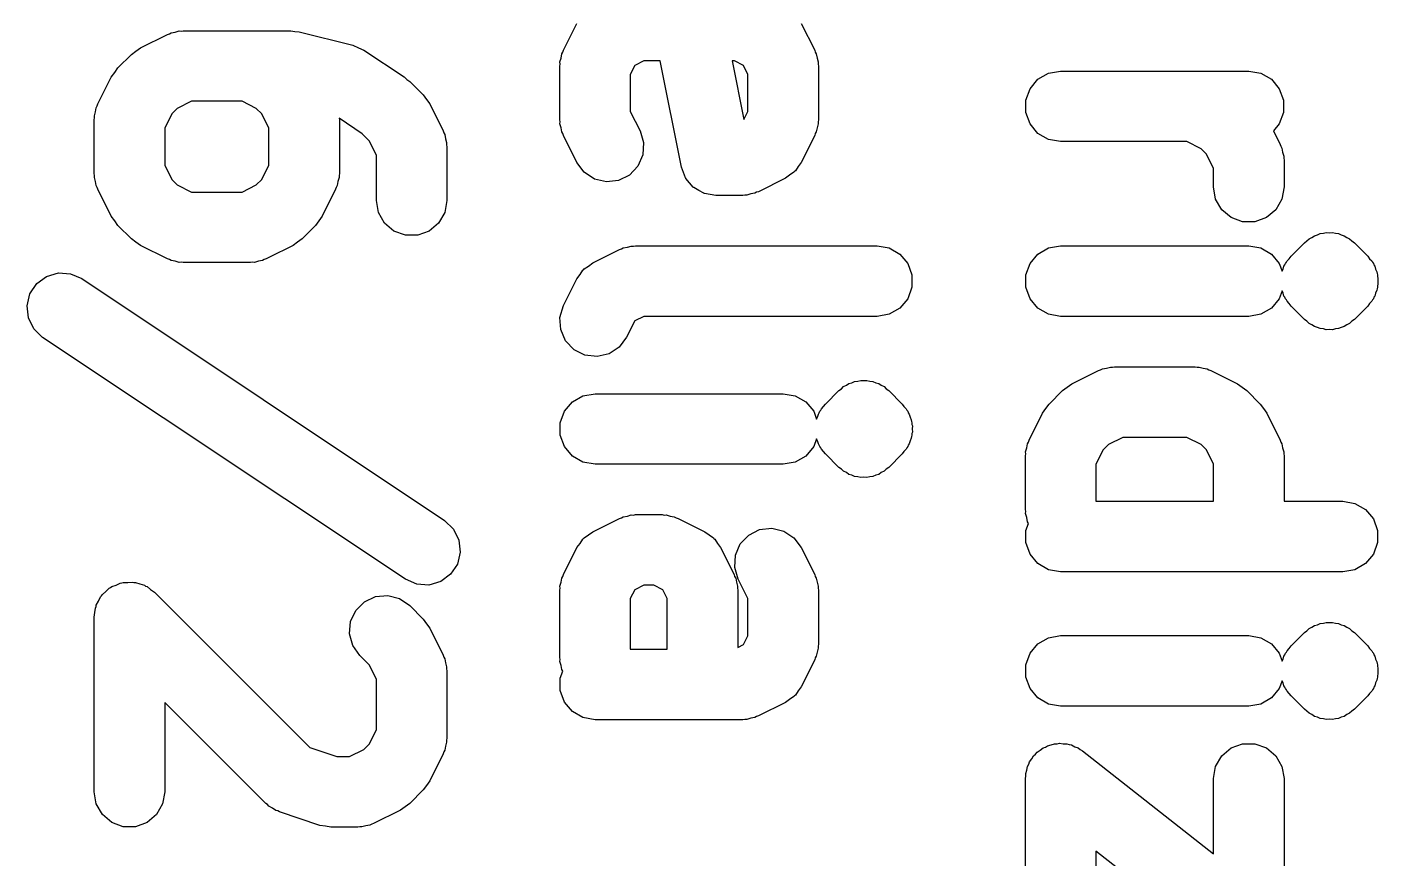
# Model space of a CAD drawing. Extents: x 51 to 137, y -158 to -25.
# Drawn here: x 56.373 to 61.236, y -50.888 to -47.894 of the extents above; entities that cross this region are included whole.
import ezdxf

# ---------------------------------------------------------------- set-up
doc = ezdxf.new("R2010")
doc.units = 0
doc.header["$MEASUREMENT"] = 0
doc.layers.add('BLACK', color=7, linetype='CONTINUOUS')

msp = doc.modelspace()

# ---------------------------------------------------------------- linework, layer by layer
at = {"layer": 'Black'}
for p, q in [((56.9059, -47.9124), (56.9202, -47.9081)), ((56.9202, -47.9081), (56.9275, -47.9086)), ((56.9275, -47.9086), (56.9347, -47.9073)), ((56.9347, -47.9073), (57.3218, -47.9073)), ((57.3218, -47.9073), (57.3371, -47.91)), ((57.3371, -47.91), (57.3526, -47.9111)), ((58.304, -47.9775), (58.3524, -47.8807)), ((59.1601, -47.8807), (59.2085, -47.9775)), ((56.7811, -47.9691), (56.8779, -47.9207)), ((56.8779, -47.9207), (56.8849, -47.9186)), ((56.8849, -47.9186), (56.8913, -47.915)), ((56.8913, -47.915), (56.9059, -47.9124)), ((57.3526, -47.9111), (57.5461, -47.9595)), ((56.6998, -48.0413), (56.7481, -47.9929)), ((56.7481, -47.9929), (56.7648, -47.9812)), ((56.7648, -47.9812), (56.7811, -47.9691)), ((57.5461, -47.9595), (57.5659, -47.9683)), ((57.5659, -47.9683), (57.5857, -47.977)), ((57.5857, -47.977), (57.7309, -48.0738)), ((58.2914, -48.0198), (58.2957, -48.0055)), ((58.2957, -48.0055), (58.2982, -47.9909)), ((58.2982, -47.9909), (58.3019, -47.9845)), ((58.3019, -47.9845), (58.304, -47.9775)), ((59.2085, -47.9775), (59.2106, -47.9845)), ((59.2106, -47.9845), (59.2143, -47.9909)), ((59.2143, -47.9909), (59.2168, -48.0055)), ((59.2168, -48.0055), (59.2211, -48.0198)), ((56.6881, -48.0579), (56.6998, -48.0413)), ((58.2906, -48.0343), (58.2919, -48.0271)), ((58.2906, -48.2278), (58.2906, -48.0343)), ((58.2919, -48.0271), (58.2914, -48.0198)), ((58.5606, -48.0322), (58.5446, -48.0643)), ((58.5927, -48.0162), (58.5606, -48.0322)), ((58.6521, -48.0162), (58.5927, -48.0162)), ((58.7285, -48.3979), (58.6521, -48.0162)), ((58.9198, -48.0162), (58.9112, -48.0162)), ((58.9112, -48.0162), (58.9533, -48.227)), ((58.9519, -48.0322), (58.9198, -48.0162)), ((58.9679, -48.0643), (58.9519, -48.0322)), ((59.2211, -48.0198), (59.2206, -48.0271)), ((59.2206, -48.0271), (59.2219, -48.0343)), ((59.2219, -48.0343), (59.2219, -48.2278)), ((60.0505, -48.0601), (60.094, -48.0524)), ((60.094, -48.0524), (60.7713, -48.0524)), ((60.7713, -48.0524), (60.8148, -48.0601)), ((56.6276, -48.171), (56.676, -48.0743)), ((56.676, -48.0743), (56.6881, -48.0579)), ((57.7309, -48.0738), (57.7399, -48.0824)), ((57.7399, -48.0824), (57.7502, -48.0896)), ((57.7502, -48.0896), (57.7986, -48.138)), ((58.5446, -48.0643), (58.5446, -48.1978)), ((58.9679, -48.1978), (58.9679, -48.0643)), ((59.984, -48.1159), (60.0123, -48.0822)), ((60.0123, -48.0822), (60.0505, -48.0601)), ((60.8148, -48.0601), (60.8529, -48.0822)), ((60.8529, -48.0822), (60.8813, -48.1159)), ((57.7986, -48.138), (57.8103, -48.1547)), ((59.9689, -48.1574), (59.984, -48.1159)), ((60.8813, -48.1159), (60.8964, -48.1574)), ((56.615, -48.2133), (56.6193, -48.199)), ((56.6193, -48.199), (56.6218, -48.1844)), ((56.6218, -48.1844), (56.6255, -48.178)), ((56.6255, -48.178), (56.6276, -48.171)), ((56.9132, -48.1871), (56.8939, -48.2063)), ((56.9647, -48.1613), (56.9132, -48.1871)), ((57.1466, -48.1613), (56.9647, -48.1613)), ((57.1981, -48.1871), (57.1466, -48.1613)), ((57.2174, -48.2063), (57.1981, -48.1871)), ((57.8103, -48.1547), (57.8224, -48.171)), ((57.8224, -48.171), (57.8708, -48.2678)), ((58.5446, -48.1978), (58.5796, -48.2678)), ((58.9533, -48.227), (58.9679, -48.1978)), ((59.9689, -48.2015), (59.9689, -48.1574)), ((59.984, -48.2429), (59.9689, -48.2015)), ((60.8964, -48.2015), (60.8813, -48.2429)), ((60.8964, -48.1574), (60.8964, -48.2015)), ((56.6142, -48.2278), (56.6155, -48.2206)), ((56.6142, -48.4214), (56.6142, -48.2278)), ((56.6155, -48.2206), (56.615, -48.2133)), ((56.8939, -48.2063), (56.8682, -48.2578)), ((57.2431, -48.2578), (57.2174, -48.2063)), ((57.5795, -48.2781), (57.4962, -48.2226)), ((57.4962, -48.2226), (57.4971, -48.2278)), ((57.4971, -48.2278), (57.4971, -48.4214)), ((58.2919, -48.235), (58.2906, -48.2278)), ((58.2914, -48.2423), (58.2919, -48.235)), ((58.2957, -48.2566), (58.2914, -48.2423)), ((59.2211, -48.2423), (59.2168, -48.2566)), ((59.2219, -48.2278), (59.2206, -48.235)), ((59.2206, -48.235), (59.2211, -48.2423)), ((60.0123, -48.2767), (59.984, -48.2429)), ((60.8813, -48.2429), (60.8606, -48.2676)), ((56.8682, -48.2578), (56.8682, -48.3914)), ((57.2431, -48.3914), (57.2431, -48.2578)), ((57.6044, -48.3031), (57.5795, -48.2781)), ((57.8708, -48.2678), (57.8729, -48.2748)), ((57.8729, -48.2748), (57.8765, -48.2812)), ((57.8765, -48.2812), (57.8791, -48.2958)), ((57.8791, -48.2958), (57.8833, -48.3101)), ((58.2982, -48.2713), (58.2957, -48.2566)), ((58.3019, -48.2776), (58.2982, -48.2713)), ((58.304, -48.2846), (58.3019, -48.2776)), ((58.3524, -48.3814), (58.304, -48.2846)), ((58.5796, -48.2678), (58.5921, -48.3101)), ((59.2085, -48.2846), (59.1601, -48.3814)), ((59.2106, -48.2776), (59.2085, -48.2846)), ((59.2143, -48.2713), (59.2106, -48.2776)), ((59.2168, -48.2566), (59.2143, -48.2713)), ((60.0505, -48.2988), (60.0123, -48.2767)), ((60.094, -48.3064), (60.0505, -48.2988)), ((60.8606, -48.2676), (60.8849, -48.3162)), ((57.6302, -48.3546), (57.6044, -48.3031)), ((57.8833, -48.3101), (57.8829, -48.3174)), ((57.8829, -48.3174), (57.8842, -48.3246)), ((57.8842, -48.3246), (57.8842, -48.5181)), ((58.5921, -48.3101), (58.5895, -48.3541)), ((60.5478, -48.3064), (60.094, -48.3064)), ((60.5993, -48.3322), (60.5478, -48.3064)), ((60.6186, -48.3514), (60.5993, -48.3322)), ((60.8849, -48.3162), (60.887, -48.3232)), ((60.887, -48.3232), (60.8907, -48.3295)), ((60.8907, -48.3295), (60.8932, -48.3442)), ((60.8932, -48.3442), (60.8975, -48.3585)), ((56.8682, -48.3914), (56.8939, -48.4429)), ((57.2174, -48.4429), (57.2431, -48.3914)), ((57.6302, -48.5181), (57.6302, -48.3546)), ((58.3786, -48.4168), (58.3524, -48.3814)), ((58.5719, -48.3946), (58.5416, -48.4266)), ((58.5895, -48.3541), (58.5719, -48.3946)), ((59.149, -48.3963), (59.1388, -48.4119)), ((59.1601, -48.3814), (59.149, -48.3963)), ((60.6443, -48.403), (60.6186, -48.3514)), ((60.8975, -48.3585), (60.897, -48.3658)), ((60.897, -48.3658), (60.8983, -48.373)), ((60.8983, -48.373), (60.8983, -48.4697)), ((56.6155, -48.4286), (56.6142, -48.4214)), ((56.615, -48.4359), (56.6155, -48.4286)), ((56.6193, -48.4501), (56.615, -48.4359)), ((56.8939, -48.4429), (56.9132, -48.4621)), ((57.1981, -48.4621), (57.2174, -48.4429)), ((57.4963, -48.4359), (57.4921, -48.4501)), ((57.4971, -48.4214), (57.4959, -48.4286)), ((57.4959, -48.4286), (57.4963, -48.4359)), ((58.4155, -48.4411), (58.3786, -48.4168)), ((58.4584, -48.4514), (58.4155, -48.4411)), ((58.5416, -48.4266), (58.5022, -48.4463)), ((58.736, -48.4171), (58.7285, -48.3979)), ((58.743, -48.4365), (58.736, -48.4171)), ((58.744, -48.4376), (58.743, -48.4365)), ((58.7445, -48.439), (58.744, -48.4376)), ((58.7581, -48.4545), (58.7445, -48.439)), ((59.1033, -48.4382), (59.0066, -48.4866)), ((59.1183, -48.4271), (59.1033, -48.4382)), ((59.1338, -48.4168), (59.1183, -48.4271)), ((59.1359, -48.414), (59.1338, -48.4168)), ((59.1388, -48.4119), (59.1359, -48.414)), ((60.6443, -48.4697), (60.6443, -48.403)), ((56.6218, -48.4648), (56.6193, -48.4501)), ((56.6255, -48.4711), (56.6218, -48.4648)), ((56.6276, -48.4781), (56.6255, -48.4711)), ((56.676, -48.5749), (56.6276, -48.4781)), ((56.9132, -48.4621), (56.9647, -48.4879)), ((56.9647, -48.4879), (57.1466, -48.4879)), ((57.1466, -48.4879), (57.1981, -48.4621)), ((57.4837, -48.4781), (57.4353, -48.5749)), ((57.4858, -48.4711), (57.4837, -48.4781)), ((57.4895, -48.4648), (57.4858, -48.4711)), ((57.4921, -48.4501), (57.4895, -48.4648)), ((58.5022, -48.4463), (58.4584, -48.4514)), ((58.7714, -48.4703), (58.7581, -48.4545)), ((58.7726, -48.471), (58.7714, -48.4703)), ((58.7736, -48.4721), (58.7726, -48.471)), ((58.7917, -48.482), (58.7736, -48.4721)), ((58.8096, -48.4923), (58.7917, -48.482)), ((58.811, -48.4926), (58.8096, -48.4923)), ((58.8123, -48.4933), (58.811, -48.4926)), ((58.8327, -48.4964), (58.8123, -48.4933)), ((58.9932, -48.4923), (58.9785, -48.4949)), ((58.9995, -48.4886), (58.9932, -48.4923)), ((59.0066, -48.4866), (58.9995, -48.4886)), ((60.652, -48.5132), (60.6443, -48.4697)), ((60.8983, -48.4697), (60.8907, -48.5132)), ((57.6378, -48.5615), (57.6302, -48.5181)), ((57.8842, -48.5181), (57.8765, -48.5615)), ((58.853, -48.5), (58.8327, -48.4964)), ((58.9498, -48.5), (58.853, -48.5)), ((58.957, -48.4987), (58.9498, -48.5)), ((58.9643, -48.4991), (58.957, -48.4987)), ((58.9679, -48.4981), (58.9643, -48.4991)), ((58.9785, -48.4949), (58.9679, -48.4981)), ((60.674, -48.5514), (60.652, -48.5132)), ((60.8907, -48.5132), (60.8686, -48.5514)), ((56.6881, -48.5912), (56.676, -48.5749)), ((56.6998, -48.6079), (56.6881, -48.5912)), ((57.4232, -48.5912), (57.4116, -48.6079)), ((57.4353, -48.5749), (57.4232, -48.5912)), ((57.6599, -48.5997), (57.6378, -48.5615)), ((57.8765, -48.5615), (57.8545, -48.5997)), ((60.7078, -48.5797), (60.674, -48.5514)), ((60.7493, -48.5948), (60.7078, -48.5797)), ((60.8348, -48.5797), (60.7934, -48.5948)), ((60.8686, -48.5514), (60.8348, -48.5797)), ((56.7481, -48.6563), (56.6998, -48.6079)), ((57.4116, -48.6079), (57.3632, -48.6563)), ((57.6937, -48.6281), (57.6599, -48.5997)), ((57.7351, -48.6432), (57.6937, -48.6281)), ((57.8207, -48.6281), (57.7792, -48.6432)), ((57.8545, -48.5997), (57.8207, -48.6281)), ((60.7934, -48.5948), (60.7493, -48.5948)), ((61.0187, -48.642), (61.0287, -48.6373)), ((61.0287, -48.6373), (61.0398, -48.6364)), ((61.0398, -48.6364), (61.0505, -48.6335)), ((61.0505, -48.6335), (61.0616, -48.6345)), ((61.0616, -48.6345), (61.0727, -48.6335)), ((61.0727, -48.6335), (61.0834, -48.6364)), ((61.0834, -48.6364), (61.0945, -48.6373)), ((61.0945, -48.6373), (61.1045, -48.642)), ((56.7648, -48.668), (56.7481, -48.6563)), ((56.7811, -48.6801), (56.7648, -48.668)), ((56.8779, -48.7285), (56.7811, -48.6801)), ((57.3302, -48.6801), (57.2431, -48.7236)), ((57.3465, -48.668), (57.3302, -48.6801)), ((57.3632, -48.6563), (57.3465, -48.668)), ((57.7792, -48.6432), (57.7351, -48.6432)), ((58.5193, -48.6891), (58.5339, -48.6865)), ((58.5339, -48.6865), (58.5482, -48.6822)), ((58.5482, -48.6822), (58.5555, -48.6827)), ((58.5555, -48.6827), (58.5627, -48.6814)), ((58.5627, -48.6814), (59.4336, -48.6814)), ((59.4336, -48.6814), (59.477, -48.6891)), ((60.0505, -48.6891), (60.094, -48.6814)), ((60.094, -48.6814), (60.7713, -48.6814)), ((60.7713, -48.6814), (60.8148, -48.6891)), ((60.9234, -48.7186), (60.9718, -48.6702)), ((60.9718, -48.6702), (60.9809, -48.6638)), ((60.9809, -48.6638), (60.9888, -48.656)), ((60.9888, -48.656), (60.9988, -48.6513)), ((60.9988, -48.6513), (61.0079, -48.6449)), ((61.0079, -48.6449), (61.0187, -48.642)), ((61.1045, -48.642), (61.1153, -48.6449)), ((61.1153, -48.6449), (61.1244, -48.6513)), ((61.1244, -48.6513), (61.1344, -48.656)), ((61.1344, -48.656), (61.1423, -48.6638)), ((61.1423, -48.6638), (61.1514, -48.6702)), ((61.1514, -48.6702), (61.1998, -48.7186)), ((56.8849, -48.7306), (56.8779, -48.7285)), ((56.8913, -48.7342), (56.8849, -48.7306)), ((56.9059, -48.7368), (56.8913, -48.7342)), ((56.9202, -48.741), (56.9059, -48.7368)), ((57.2054, -48.7368), (57.1911, -48.741)), ((57.22, -48.7342), (57.2054, -48.7368)), ((57.2264, -48.7306), (57.22, -48.7342)), ((57.2334, -48.7285), (57.2264, -48.7306)), ((57.2431, -48.7236), (57.2334, -48.7285)), ((58.4092, -48.7432), (58.5059, -48.6948)), ((58.5059, -48.6948), (58.5129, -48.6927)), ((58.5129, -48.6927), (58.5193, -48.6891)), ((59.477, -48.6891), (59.5152, -48.7111)), ((59.5152, -48.7111), (59.5436, -48.7449)), ((59.984, -48.7449), (60.0123, -48.7111)), ((60.0123, -48.7111), (60.0505, -48.6891)), ((60.8148, -48.6891), (60.8529, -48.7111)), ((60.8529, -48.7111), (60.8813, -48.7449)), ((60.9068, -48.7406), (60.9092, -48.7356)), ((60.9092, -48.7356), (60.917, -48.7277)), ((60.917, -48.7277), (60.9234, -48.7186)), ((61.1998, -48.7186), (61.2062, -48.7277)), ((61.2062, -48.7277), (61.214, -48.7356)), ((61.214, -48.7356), (61.2164, -48.7406)), ((56.443, -48.7913), (56.4853, -48.7789)), ((56.4853, -48.7789), (56.5293, -48.7818)), ((56.5293, -48.7818), (56.5697, -48.7995)), ((56.9275, -48.7406), (56.9202, -48.741)), ((56.9347, -48.7419), (56.9275, -48.7406)), ((57.1766, -48.7419), (56.9347, -48.7419)), ((57.1838, -48.7406), (57.1766, -48.7419)), ((57.1911, -48.741), (57.1838, -48.7406)), ((58.3524, -48.8), (58.3635, -48.785)), ((58.3635, -48.785), (58.3737, -48.7695)), ((58.3737, -48.7695), (58.3766, -48.7674)), ((58.3766, -48.7674), (58.3786, -48.7646)), ((58.3786, -48.7646), (58.3942, -48.7543)), ((58.3942, -48.7543), (58.4092, -48.7432)), ((59.5436, -48.7449), (59.5587, -48.7863)), ((59.9689, -48.7863), (59.984, -48.7449)), ((60.8813, -48.7449), (60.8916, -48.7732)), ((60.8916, -48.7732), (60.8952, -48.7655)), ((60.8952, -48.7655), (60.8981, -48.7547)), ((60.8981, -48.7547), (60.9013, -48.7501)), ((60.9013, -48.7501), (60.9032, -48.7449)), ((60.9032, -48.7449), (60.9068, -48.7406)), ((61.2164, -48.7406), (61.22, -48.7449)), ((61.22, -48.7449), (61.2219, -48.7501)), ((61.2219, -48.7501), (61.2251, -48.7547)), ((61.2251, -48.7547), (61.228, -48.7655)), ((61.228, -48.7655), (61.2327, -48.7755)), ((61.2327, -48.7755), (61.2331, -48.7811)), ((61.2331, -48.7811), (61.2351, -48.7863)), ((56.383, -48.8541), (56.4074, -48.8174)), ((56.4074, -48.8174), (56.443, -48.7913)), ((56.5697, -48.7995), (57.876, -49.6703)), ((58.304, -48.8967), (58.3524, -48.8)), ((59.5587, -48.8305), (59.5436, -48.8719)), ((59.5587, -48.7863), (59.5587, -48.8305)), ((59.9689, -48.8305), (59.9689, -48.7863)), ((59.984, -48.8719), (59.9689, -48.8305)), ((61.2351, -48.8305), (61.2331, -48.8357)), ((61.2351, -48.7863), (61.2351, -48.7919)), ((61.2351, -48.7919), (61.2365, -48.7973)), ((61.2365, -48.8195), (61.2351, -48.8249)), ((61.2351, -48.8249), (61.2351, -48.8305)), ((61.2365, -48.7973), (61.2355, -48.8084)), ((61.2355, -48.8084), (61.2365, -48.8195)), ((56.3725, -48.897), (56.383, -48.8541)), ((59.5436, -48.8719), (59.5152, -48.9057)), ((60.0123, -48.9057), (59.984, -48.8719)), ((60.8813, -48.8719), (60.8529, -48.9057)), ((60.8916, -48.8436), (60.8813, -48.8719)), ((60.8952, -48.8513), (60.8916, -48.8436)), ((60.8981, -48.8621), (60.8952, -48.8513)), ((60.9013, -48.8666), (60.8981, -48.8621)), ((60.9032, -48.8719), (60.9013, -48.8666)), ((60.9068, -48.8762), (60.9032, -48.8719)), ((60.9092, -48.8812), (60.9068, -48.8762)), ((60.917, -48.8891), (60.9092, -48.8812)), ((61.214, -48.8812), (61.2062, -48.8891)), ((61.2164, -48.8762), (61.214, -48.8812)), ((61.22, -48.8719), (61.2164, -48.8762)), ((61.2219, -48.8666), (61.22, -48.8719)), ((61.2251, -48.8621), (61.2219, -48.8666)), ((61.228, -48.8513), (61.2251, -48.8621)), ((61.2327, -48.8413), (61.228, -48.8513)), ((61.2331, -48.8357), (61.2327, -48.8413)), ((56.3774, -48.9408), (56.3725, -48.897)), ((58.2914, -48.939), (58.304, -48.8967)), ((59.477, -48.9277), (59.4336, -48.9354)), ((59.5152, -48.9057), (59.477, -48.9277)), ((60.0505, -48.9277), (60.0123, -48.9057)), ((60.094, -48.9354), (60.0505, -48.9277)), ((60.8148, -48.9277), (60.7713, -48.9354)), ((60.8529, -48.9057), (60.8148, -48.9277)), ((60.9234, -48.8982), (60.917, -48.8891)), ((60.9718, -48.9466), (60.9234, -48.8982)), ((61.1998, -48.8982), (61.1514, -48.9466)), ((61.2062, -48.8891), (61.1998, -48.8982)), ((56.3969, -48.9804), (56.3774, -48.9408)), ((56.4288, -49.0108), (56.3969, -48.9804)), ((58.2941, -48.983), (58.2914, -48.939)), ((58.5606, -48.9514), (58.5312, -49.0103)), ((58.5927, -48.9354), (58.5606, -48.9514)), ((59.4336, -48.9354), (58.5927, -48.9354)), ((60.7713, -48.9354), (60.094, -48.9354)), ((60.9809, -48.953), (60.9718, -48.9466)), ((60.9888, -48.9608), (60.9809, -48.953)), ((60.9988, -48.9655), (60.9888, -48.9608)), ((61.0079, -48.9719), (60.9988, -48.9655)), ((61.0187, -48.9748), (61.0079, -48.9719)), ((61.0287, -48.9795), (61.0187, -48.9748)), ((61.0398, -48.9804), (61.0287, -48.9795)), ((61.0505, -48.9833), (61.0398, -48.9804)), ((61.0834, -48.9804), (61.0727, -48.9833)), ((61.0945, -48.9795), (61.0834, -48.9804)), ((61.1045, -48.9748), (61.0945, -48.9795)), ((61.1153, -48.9719), (61.1045, -48.9748)), ((61.1244, -48.9655), (61.1153, -48.9719)), ((61.1344, -48.9608), (61.1244, -48.9655)), ((61.1423, -48.953), (61.1344, -48.9608)), ((61.1514, -48.9466), (61.1423, -48.953)), ((57.7351, -49.8817), (56.4288, -49.0108)), ((58.3116, -49.0235), (58.2941, -48.983)), ((58.3419, -49.0555), (58.3116, -49.0235)), ((58.5312, -49.0103), (58.5049, -49.0458)), ((61.0616, -48.9823), (61.0505, -48.9833)), ((61.0727, -48.9833), (61.0616, -48.9823)), ((58.3814, -49.0753), (58.3419, -49.0555)), ((58.4252, -49.0803), (58.3814, -49.0753)), ((58.4681, -49.0701), (58.4252, -49.0803)), ((58.5049, -49.0458), (58.4681, -49.0701)), ((60.2377, -49.1281), (60.2441, -49.1245)), ((60.2441, -49.1245), (60.2587, -49.1219)), ((60.2587, -49.1219), (60.273, -49.1177)), ((60.273, -49.1177), (60.2803, -49.1181)), ((60.2803, -49.1181), (60.2875, -49.1168)), ((60.2875, -49.1168), (60.5778, -49.1168)), ((60.5778, -49.1168), (60.585, -49.1181)), ((60.585, -49.1181), (60.5923, -49.1177)), ((60.5923, -49.1177), (60.6066, -49.1219)), ((60.6066, -49.1219), (60.6212, -49.1245)), ((60.6212, -49.1245), (60.6276, -49.1281)), ((59.3315, -49.1771), (59.3423, -49.1742)), ((59.3423, -49.1742), (59.3523, -49.1695)), ((59.3523, -49.1695), (59.3634, -49.1686)), ((59.3634, -49.1686), (59.3741, -49.1657)), ((59.3741, -49.1657), (59.3852, -49.1667)), ((59.3852, -49.1667), (59.3963, -49.1657)), ((59.3963, -49.1657), (59.407, -49.1686)), ((59.407, -49.1686), (59.4181, -49.1695)), ((59.4181, -49.1695), (59.4281, -49.1742)), ((59.4281, -49.1742), (59.4389, -49.1771)), ((60.1339, -49.1786), (60.2307, -49.1302)), ((60.2307, -49.1302), (60.2377, -49.1281)), ((60.6276, -49.1281), (60.6346, -49.1302)), ((60.6346, -49.1302), (60.7313, -49.1786)), ((58.3359, -49.2433), (58.3741, -49.2212)), ((58.3741, -49.2212), (58.4176, -49.2136)), ((58.4176, -49.2136), (59.0949, -49.2136)), ((59.0949, -49.2136), (59.1384, -49.2212)), ((59.1384, -49.2212), (59.1765, -49.2433)), ((59.247, -49.2508), (59.2954, -49.2024)), ((59.2954, -49.2024), (59.3045, -49.196)), ((59.3045, -49.196), (59.3124, -49.1882)), ((59.3124, -49.1882), (59.3224, -49.1835)), ((59.3224, -49.1835), (59.3315, -49.1771)), ((59.4389, -49.1771), (59.448, -49.1835)), ((59.448, -49.1835), (59.458, -49.1882)), ((59.458, -49.1882), (59.4659, -49.196)), ((59.4659, -49.196), (59.475, -49.2024)), ((59.475, -49.2024), (59.5234, -49.2508)), ((60.0526, -49.2508), (60.1009, -49.2024)), ((60.1009, -49.2024), (60.1176, -49.1907)), ((60.1176, -49.1907), (60.1339, -49.1786)), ((60.7313, -49.1786), (60.7477, -49.1907)), ((60.7477, -49.1907), (60.7644, -49.2024)), ((60.7644, -49.2024), (60.8127, -49.2508)), ((58.3076, -49.2771), (58.3359, -49.2433)), ((59.1765, -49.2433), (59.2049, -49.2771)), ((59.2304, -49.2728), (59.2328, -49.2677)), ((59.2328, -49.2677), (59.2406, -49.2599)), ((59.2406, -49.2599), (59.247, -49.2508)), ((59.5234, -49.2508), (59.5298, -49.2599)), ((59.5298, -49.2599), (59.5376, -49.2677)), ((59.5376, -49.2677), (59.54, -49.2728)), ((60.0288, -49.2838), (60.0409, -49.2675)), ((60.0409, -49.2675), (60.0526, -49.2508)), ((60.8127, -49.2508), (60.8244, -49.2675)), ((60.8244, -49.2675), (60.8365, -49.2838)), ((58.2925, -49.3185), (58.3076, -49.2771)), ((58.2925, -49.3626), (58.2925, -49.3185)), ((59.2049, -49.2771), (59.2152, -49.3054)), ((59.2152, -49.3054), (59.2188, -49.2976)), ((59.2188, -49.2976), (59.2217, -49.2869)), ((59.2217, -49.2869), (59.2249, -49.2823)), ((59.2249, -49.2823), (59.2268, -49.2771)), ((59.2268, -49.2771), (59.2304, -49.2728)), ((59.54, -49.2728), (59.5436, -49.2771)), ((59.5436, -49.2771), (59.5455, -49.2823)), ((59.5455, -49.2823), (59.5487, -49.2869)), ((59.5487, -49.2869), (59.5516, -49.2976)), ((59.5516, -49.2976), (59.5563, -49.3077)), ((59.5563, -49.3077), (59.5567, -49.3133)), ((59.5567, -49.3133), (59.5587, -49.3185)), ((59.5587, -49.3185), (59.5587, -49.3241)), ((59.9804, -49.3806), (60.0288, -49.2838)), ((60.8365, -49.2838), (60.8849, -49.3806)), ((58.3076, -49.4041), (58.2925, -49.3626)), ((59.5567, -49.3679), (59.5563, -49.3735)), ((59.5587, -49.3626), (59.5567, -49.3679)), ((59.5587, -49.3241), (59.5601, -49.3295)), ((59.5601, -49.3517), (59.5587, -49.3571)), ((59.5587, -49.3571), (59.5587, -49.3626)), ((59.5601, -49.3295), (59.5591, -49.3406)), ((59.5591, -49.3406), (59.5601, -49.3517)), ((58.3359, -49.4379), (58.3076, -49.4041)), ((59.2049, -49.4041), (59.1765, -49.4379)), ((59.2152, -49.3757), (59.2049, -49.4041)), ((59.2188, -49.3835), (59.2152, -49.3757)), ((59.2217, -49.3943), (59.2188, -49.3835)), ((59.2249, -49.3988), (59.2217, -49.3943)), ((59.2268, -49.4041), (59.2249, -49.3988)), ((59.2304, -49.4084), (59.2268, -49.4041)), ((59.2328, -49.4134), (59.2304, -49.4084)), ((59.2406, -49.4213), (59.2328, -49.4134)), ((59.5376, -49.4134), (59.5298, -49.4213)), ((59.54, -49.4084), (59.5376, -49.4134)), ((59.5436, -49.4041), (59.54, -49.4084)), ((59.5455, -49.3988), (59.5436, -49.4041)), ((59.5487, -49.3943), (59.5455, -49.3988)), ((59.5516, -49.3835), (59.5487, -49.3943)), ((59.5563, -49.3735), (59.5516, -49.3835)), ((59.9678, -49.4228), (59.9721, -49.4086)), ((59.9721, -49.4086), (59.9746, -49.3939)), ((59.9746, -49.3939), (59.9783, -49.3876)), ((59.9783, -49.3876), (59.9804, -49.3806)), ((60.2467, -49.4158), (60.221, -49.4673)), ((60.266, -49.3966), (60.2467, -49.4158)), ((60.3175, -49.3708), (60.266, -49.3966)), ((60.5478, -49.3708), (60.3175, -49.3708)), ((60.5993, -49.3966), (60.5478, -49.3708)), ((60.6186, -49.4158), (60.5993, -49.3966)), ((60.6443, -49.4673), (60.6186, -49.4158)), ((60.8849, -49.3806), (60.887, -49.3876)), ((60.887, -49.3876), (60.8907, -49.3939)), ((60.8907, -49.3939), (60.8932, -49.4086)), ((60.8932, -49.4086), (60.8975, -49.4228)), ((58.3741, -49.4599), (58.3359, -49.4379)), ((58.4176, -49.4676), (58.3741, -49.4599)), ((59.1384, -49.4599), (59.0949, -49.4676)), ((59.1765, -49.4379), (59.1384, -49.4599)), ((59.247, -49.4304), (59.2406, -49.4213)), ((59.2954, -49.4788), (59.247, -49.4304)), ((59.5234, -49.4304), (59.475, -49.4788)), ((59.5298, -49.4213), (59.5234, -49.4304)), ((59.967, -49.4374), (59.9683, -49.4301)), ((59.967, -49.6309), (59.967, -49.4374)), ((59.9683, -49.4301), (59.9678, -49.4228)), ((60.8975, -49.4228), (60.897, -49.4301)), ((60.897, -49.4301), (60.8983, -49.4374)), ((60.8983, -49.4374), (60.8983, -49.6006)), ((59.0949, -49.4676), (58.4176, -49.4676)), ((59.3045, -49.4851), (59.2954, -49.4788)), ((59.3124, -49.493), (59.3045, -49.4851)), ((59.3224, -49.4977), (59.3124, -49.493)), ((59.3315, -49.5041), (59.3224, -49.4977)), ((59.3423, -49.5069), (59.3315, -49.5041)), ((59.3523, -49.5116), (59.3423, -49.5069)), ((59.3634, -49.5126), (59.3523, -49.5116)), ((59.3741, -49.5155), (59.3634, -49.5126)), ((59.3852, -49.5145), (59.3741, -49.5155)), ((59.3963, -49.5155), (59.3852, -49.5145)), ((59.407, -49.5126), (59.3963, -49.5155)), ((59.4181, -49.5116), (59.407, -49.5126)), ((59.4281, -49.5069), (59.4181, -49.5116)), ((59.4389, -49.5041), (59.4281, -49.5069)), ((59.448, -49.4977), (59.4389, -49.5041)), ((59.458, -49.493), (59.448, -49.4977)), ((59.4659, -49.4851), (59.458, -49.493)), ((59.475, -49.4788), (59.4659, -49.4851)), ((60.221, -49.4673), (60.221, -49.6006)), ((60.6443, -49.6006), (60.6443, -49.4673)), ((60.221, -49.6006), (60.6443, -49.6006)), ((60.8983, -49.6006), (61.11, -49.6006)), ((61.11, -49.6006), (61.1534, -49.6083)), ((61.1534, -49.6083), (61.1916, -49.6303)), ((58.5059, -49.6624), (58.5129, -49.6603)), ((58.5129, -49.6603), (58.5193, -49.6567)), ((58.5193, -49.6567), (58.5339, -49.6541)), ((58.5339, -49.6541), (58.5482, -49.6499)), ((58.5482, -49.6499), (58.5555, -49.6503)), ((58.5555, -49.6503), (58.5627, -49.649)), ((58.5627, -49.649), (58.6595, -49.649)), ((58.6595, -49.649), (58.6667, -49.6503)), ((58.6667, -49.6503), (58.674, -49.6499)), ((58.674, -49.6499), (58.6883, -49.6541)), ((58.6883, -49.6541), (58.7029, -49.6567)), ((58.7029, -49.6567), (58.7093, -49.6603)), ((58.7093, -49.6603), (58.7163, -49.6624)), ((59.9683, -49.6381), (59.967, -49.6309)), ((59.9678, -49.6454), (59.9683, -49.6381)), ((59.9721, -49.6597), (59.9678, -49.6454)), ((59.9746, -49.6743), (59.9721, -49.6597)), ((61.1916, -49.6303), (61.22, -49.6641)), ((57.876, -49.6703), (57.9079, -49.7008)), ((57.9079, -49.7008), (57.9275, -49.7404)), ((58.4092, -49.7108), (58.5059, -49.6624)), ((58.7163, -49.6624), (58.813, -49.7108)), ((58.9709, -49.7224), (59.0103, -49.7027)), ((59.0103, -49.7027), (59.0541, -49.6976)), ((59.0541, -49.6976), (59.097, -49.7079)), ((59.097, -49.7079), (59.1338, -49.7322)), ((59.9689, -49.7056), (59.9781, -49.6803)), ((59.9689, -49.7497), (59.9689, -49.7056)), ((59.9781, -49.6803), (59.9746, -49.6743)), ((61.22, -49.6641), (61.2351, -49.7056)), ((61.2351, -49.7056), (61.2351, -49.7497)), ((57.9275, -49.7404), (57.9323, -49.7842)), ((58.3524, -49.7676), (58.3635, -49.7526)), ((58.3635, -49.7526), (58.3737, -49.7371)), ((58.3737, -49.7371), (58.3766, -49.735)), ((58.3766, -49.735), (58.3786, -49.7322)), ((58.3786, -49.7322), (58.3942, -49.7219)), ((58.3942, -49.7219), (58.4092, -49.7108)), ((58.813, -49.7108), (58.828, -49.7219)), ((58.828, -49.7219), (58.8436, -49.7322)), ((58.8436, -49.7322), (58.8457, -49.735)), ((58.8457, -49.735), (58.8485, -49.7371)), ((58.8485, -49.7371), (58.8587, -49.7526)), ((58.8587, -49.7526), (58.8698, -49.7676)), ((58.923, -49.7949), (58.9405, -49.7544)), ((58.9405, -49.7544), (58.9709, -49.7224)), ((59.1338, -49.7322), (59.1601, -49.7676)), ((59.984, -49.7911), (59.9689, -49.7497)), ((61.2351, -49.7497), (61.22, -49.7911)), ((57.9323, -49.7842), (57.9219, -49.827)), ((58.304, -49.8644), (58.3524, -49.7676)), ((58.8698, -49.7676), (58.9182, -49.8644)), ((58.9204, -49.8389), (58.923, -49.7949)), ((59.1601, -49.7676), (59.2085, -49.8644)), ((60.0123, -49.8249), (59.984, -49.7911)), ((61.22, -49.7911), (61.1916, -49.8249)), ((57.9219, -49.827), (57.8974, -49.8637)), ((58.9329, -49.8812), (58.9204, -49.8389)), ((60.0505, -49.847), (60.0123, -49.8249)), ((60.094, -49.8546), (60.0505, -49.847)), ((61.11, -49.8546), (60.094, -49.8546)), ((61.1534, -49.847), (61.11, -49.8546)), ((61.1916, -49.8249), (61.1534, -49.847)), ((56.6777, -49.9079), (56.6933, -49.9023)), ((56.6933, -49.9023), (56.7083, -49.8953)), ((56.7083, -49.8953), (56.7139, -49.8948)), ((56.7139, -49.8948), (56.7191, -49.8929)), ((56.7191, -49.8929), (56.7357, -49.8929)), ((56.7357, -49.8929), (56.7522, -49.8914)), ((56.7522, -49.8914), (56.7576, -49.8929)), ((56.7576, -49.8929), (56.7632, -49.8929)), ((56.7632, -49.8929), (56.7788, -49.8985)), ((56.7788, -49.8985), (56.7949, -49.9028)), ((56.7949, -49.9028), (56.7994, -49.906)), ((57.7755, -49.8994), (57.7351, -49.8817)), ((57.8195, -49.9022), (57.7755, -49.8994)), ((57.8619, -49.8899), (57.8195, -49.9022)), ((57.8974, -49.8637), (57.8619, -49.8899)), ((58.2914, -49.9066), (58.2957, -49.8924)), ((58.2957, -49.8924), (58.2982, -49.8777)), ((58.2982, -49.8777), (58.3019, -49.8714)), ((58.3019, -49.8714), (58.304, -49.8644)), ((58.5927, -49.903), (58.5606, -49.9191)), ((58.6295, -49.903), (58.5927, -49.903)), ((58.6616, -49.9191), (58.6295, -49.903)), ((58.9182, -49.8644), (58.9203, -49.8714)), ((58.9203, -49.8714), (58.924, -49.8777)), ((58.924, -49.8777), (58.9266, -49.8924)), ((58.9266, -49.8924), (58.9308, -49.9066)), ((58.9679, -49.9511), (58.9329, -49.8812)), ((59.2085, -49.8644), (59.2106, -49.8714)), ((59.2106, -49.8714), (59.2143, -49.8777)), ((59.2143, -49.8777), (59.2168, -49.8924)), ((59.2168, -49.8924), (59.2211, -49.9066)), ((56.6301, -49.9601), (56.6371, -49.9451)), ((56.6371, -49.9451), (56.6411, -49.9411)), ((56.6411, -49.9411), (56.6439, -49.9363)), ((56.6439, -49.9363), (56.6566, -49.9256)), ((56.6566, -49.9256), (56.6683, -49.9139)), ((56.6683, -49.9139), (56.6734, -49.9115)), ((56.6734, -49.9115), (56.6777, -49.9079)), ((56.7994, -49.906), (56.8047, -49.9079)), ((56.8047, -49.9079), (56.8174, -49.9186)), ((56.8174, -49.9186), (56.831, -49.9281)), ((56.831, -49.9281), (57.3904, -50.4875)), ((57.5876, -49.9623), (57.6275, -49.9436)), ((57.6275, -49.9436), (57.6715, -49.9398)), ((57.6715, -49.9398), (57.7141, -49.9512)), ((57.7141, -49.9512), (57.7502, -49.9765)), ((58.2906, -49.9212), (58.2919, -49.9139)), ((58.2906, -50.1631), (58.2906, -49.9212)), ((58.2919, -49.9139), (58.2914, -49.9066)), ((58.5606, -49.9191), (58.5446, -49.9511)), ((58.5446, -49.9511), (58.5446, -50.1328)), ((58.6776, -49.9511), (58.6616, -49.9191)), ((58.6776, -50.1328), (58.6776, -49.9511)), ((58.9308, -49.9066), (58.9304, -49.9139)), ((58.9304, -49.9139), (58.9316, -49.9212)), ((58.9316, -49.9212), (58.9316, -50.1269)), ((58.9679, -50.0847), (58.9679, -49.9511)), ((59.2211, -49.9066), (59.2206, -49.9139)), ((59.2206, -49.9139), (59.2219, -49.9212)), ((59.2219, -49.9212), (59.2219, -50.1147)), ((56.6142, -50.0179), (56.6171, -50.0016)), ((56.6171, -50.0016), (56.6185, -49.9851)), ((56.6185, -49.9851), (56.6209, -49.98)), ((56.6209, -49.98), (56.6218, -49.9745)), ((56.6218, -49.9745), (56.6301, -49.9601)), ((57.5377, -50.0334), (57.5564, -49.9935)), ((57.5564, -49.9935), (57.5876, -49.9623)), ((57.7502, -49.9765), (57.7986, -50.0249)), ((56.6142, -50.6469), (56.6142, -50.0179)), ((57.5339, -50.0774), (57.5377, -50.0334)), ((57.7986, -50.0249), (57.8103, -50.0416)), ((57.8103, -50.0416), (57.8224, -50.0579)), ((60.9988, -50.0543), (61.0079, -50.048)), ((61.0079, -50.048), (61.0187, -50.0451)), ((61.0187, -50.0451), (61.0287, -50.0404)), ((61.0287, -50.0404), (61.0398, -50.0394)), ((61.0398, -50.0394), (61.0505, -50.0365)), ((61.0505, -50.0365), (61.0616, -50.0375)), ((61.0616, -50.0375), (61.0727, -50.0365)), ((61.0727, -50.0365), (61.0834, -50.0394)), ((61.0834, -50.0394), (61.0945, -50.0404)), ((61.0945, -50.0404), (61.1045, -50.0451)), ((61.1045, -50.0451), (61.1153, -50.048)), ((61.1153, -50.048), (61.1244, -50.0543)), ((57.5453, -50.12), (57.5339, -50.0774)), ((57.8224, -50.0579), (57.8708, -50.1547)), ((58.9519, -50.1168), (58.9679, -50.0847)), ((60.0123, -50.1142), (60.0505, -50.0921)), ((60.0505, -50.0921), (60.094, -50.0844)), ((60.094, -50.0844), (60.7713, -50.0844)), ((60.7713, -50.0844), (60.8148, -50.0921)), ((60.8148, -50.0921), (60.8529, -50.1142)), ((60.9234, -50.1216), (60.9718, -50.0733)), ((60.9718, -50.0733), (60.9809, -50.0669)), ((60.9809, -50.0669), (60.9888, -50.059)), ((60.9888, -50.059), (60.9988, -50.0543)), ((61.1244, -50.0543), (61.1344, -50.059)), ((61.1344, -50.059), (61.1423, -50.0669)), ((61.1423, -50.0669), (61.1514, -50.0733)), ((61.1514, -50.0733), (61.1998, -50.1216)), ((57.5706, -50.1561), (57.5453, -50.12)), ((58.5446, -50.1328), (58.6776, -50.1328)), ((58.9316, -50.1269), (58.9519, -50.1168)), ((59.2168, -50.1435), (59.2143, -50.1581)), ((59.2211, -50.1292), (59.2168, -50.1435)), ((59.2219, -50.1147), (59.2206, -50.1219)), ((59.2206, -50.1219), (59.2211, -50.1292)), ((59.984, -50.1479), (60.0123, -50.1142)), ((60.8529, -50.1142), (60.8813, -50.1479)), ((60.9032, -50.1479), (60.9068, -50.1437)), ((60.9068, -50.1437), (60.9092, -50.1386)), ((60.9092, -50.1386), (60.917, -50.1307)), ((60.917, -50.1307), (60.9234, -50.1216)), ((61.1998, -50.1216), (61.2062, -50.1307)), ((61.2062, -50.1307), (61.214, -50.1386)), ((61.214, -50.1386), (61.2164, -50.1437)), ((61.2164, -50.1437), (61.22, -50.1479)), ((57.6044, -50.1899), (57.5706, -50.1561)), ((57.6302, -50.2414), (57.6044, -50.1899)), ((57.8708, -50.1547), (57.8729, -50.1617)), ((57.8729, -50.1617), (57.8765, -50.168)), ((57.8765, -50.168), (57.8791, -50.1827)), ((57.8791, -50.1827), (57.8833, -50.1969)), ((58.2919, -50.1703), (58.2906, -50.1631)), ((58.2914, -50.1776), (58.2919, -50.1703)), ((58.2957, -50.1918), (58.2914, -50.1776)), ((58.2982, -50.2065), (58.2957, -50.1918)), ((59.2085, -50.1715), (59.1601, -50.2682)), ((59.2106, -50.1645), (59.2085, -50.1715)), ((59.2143, -50.1581), (59.2106, -50.1645)), ((59.9689, -50.1894), (59.984, -50.1479)), ((59.9689, -50.2335), (59.9689, -50.1894)), ((60.8813, -50.1479), (60.8916, -50.1763)), ((60.8916, -50.1763), (60.8952, -50.1685)), ((60.8952, -50.1685), (60.8981, -50.1578)), ((60.8981, -50.1578), (60.9013, -50.1532)), ((60.9013, -50.1532), (60.9032, -50.1479)), ((61.22, -50.1479), (61.2219, -50.1532)), ((61.2219, -50.1532), (61.2251, -50.1578)), ((61.2251, -50.1578), (61.228, -50.1685)), ((61.228, -50.1685), (61.2327, -50.1786)), ((61.2327, -50.1786), (61.2331, -50.1841)), ((61.2331, -50.1841), (61.2351, -50.1894)), ((61.2351, -50.1894), (61.2351, -50.195)), ((61.2351, -50.195), (61.2365, -50.2004)), ((57.6302, -50.4234), (57.6302, -50.2414)), ((57.8833, -50.1969), (57.8829, -50.2042)), ((57.8829, -50.2042), (57.8842, -50.2114)), ((57.8842, -50.2114), (57.8842, -50.4534)), ((58.2925, -50.2378), (58.3017, -50.2125)), ((58.2925, -50.2819), (58.2925, -50.2378)), ((58.3017, -50.2125), (58.2982, -50.2065)), ((59.984, -50.2749), (59.9689, -50.2335)), ((61.2327, -50.2443), (61.228, -50.2544)), ((61.2331, -50.2388), (61.2327, -50.2443)), ((61.2351, -50.2335), (61.2331, -50.2388)), ((61.2365, -50.2225), (61.2351, -50.2279)), ((61.2351, -50.2279), (61.2351, -50.2335)), ((61.2365, -50.2004), (61.2355, -50.2114)), ((61.2355, -50.2114), (61.2365, -50.2225)), ((58.3076, -50.3233), (58.2925, -50.2819)), ((59.149, -50.2832), (59.1388, -50.2988)), ((59.1601, -50.2682), (59.149, -50.2832)), ((60.0123, -50.3087), (59.984, -50.2749)), ((60.8813, -50.2749), (60.8529, -50.3087)), ((60.8916, -50.2466), (60.8813, -50.2749)), ((60.8952, -50.2544), (60.8916, -50.2466)), ((60.8981, -50.2651), (60.8952, -50.2544)), ((60.9013, -50.2697), (60.8981, -50.2651)), ((60.9032, -50.2749), (60.9013, -50.2697)), ((60.9068, -50.2792), (60.9032, -50.2749)), ((60.9092, -50.2843), (60.9068, -50.2792)), ((60.917, -50.2921), (60.9092, -50.2843)), ((60.9234, -50.3012), (60.917, -50.2921)), ((61.2062, -50.2921), (61.1998, -50.3012)), ((61.214, -50.2843), (61.2062, -50.2921)), ((61.2164, -50.2792), (61.214, -50.2843)), ((61.22, -50.2749), (61.2164, -50.2792)), ((61.2219, -50.2697), (61.22, -50.2749)), ((61.2251, -50.2651), (61.2219, -50.2697)), ((61.228, -50.2544), (61.2251, -50.2651)), ((57.2319, -50.6883), (56.8682, -50.3245)), ((56.8682, -50.3245), (56.8682, -50.6469)), ((58.3359, -50.3571), (58.3076, -50.3233)), ((59.1033, -50.325), (59.0066, -50.3734)), ((59.1183, -50.3139), (59.1033, -50.325)), ((59.1338, -50.3037), (59.1183, -50.3139)), ((59.1359, -50.3009), (59.1338, -50.3037)), ((59.1388, -50.2988), (59.1359, -50.3009)), ((60.0505, -50.3308), (60.0123, -50.3087)), ((60.094, -50.3384), (60.0505, -50.3308)), ((60.7713, -50.3384), (60.094, -50.3384)), ((60.8148, -50.3308), (60.7713, -50.3384)), ((60.8529, -50.3087), (60.8148, -50.3308)), ((60.9718, -50.3496), (60.9234, -50.3012)), ((61.1998, -50.3012), (61.1514, -50.3496)), ((58.3741, -50.3792), (58.3359, -50.3571)), ((58.4176, -50.3868), (58.3741, -50.3792)), ((58.9498, -50.3868), (58.4176, -50.3868)), ((58.957, -50.3856), (58.9498, -50.3868)), ((58.9643, -50.386), (58.957, -50.3856)), ((58.9785, -50.3818), (58.9643, -50.386)), ((58.9932, -50.3792), (58.9785, -50.3818)), ((58.9995, -50.3755), (58.9932, -50.3792)), ((59.0066, -50.3734), (58.9995, -50.3755)), ((60.9809, -50.356), (60.9718, -50.3496)), ((60.9888, -50.3639), (60.9809, -50.356)), ((60.9988, -50.3686), (60.9888, -50.3639)), ((61.0079, -50.3749), (60.9988, -50.3686)), ((61.0187, -50.3778), (61.0079, -50.3749)), ((61.0287, -50.3825), (61.0187, -50.3778)), ((61.0398, -50.3835), (61.0287, -50.3825)), ((61.0505, -50.3863), (61.0398, -50.3835)), ((61.0616, -50.3854), (61.0505, -50.3863)), ((61.0727, -50.3863), (61.0616, -50.3854)), ((61.0834, -50.3835), (61.0727, -50.3863)), ((61.0945, -50.3825), (61.0834, -50.3835)), ((61.1045, -50.3778), (61.0945, -50.3825)), ((61.1153, -50.3749), (61.1045, -50.3778)), ((61.1244, -50.3686), (61.1153, -50.3749)), ((61.1344, -50.3639), (61.1244, -50.3686)), ((61.1423, -50.356), (61.1344, -50.3639)), ((61.1514, -50.3496), (61.1423, -50.356)), ((57.6044, -50.4749), (57.6302, -50.4234)), ((57.3904, -50.4875), (57.4875, -50.5199)), ((57.5852, -50.4941), (57.6044, -50.4749)), ((57.8791, -50.4821), (57.8765, -50.4968)), ((57.8833, -50.4679), (57.8791, -50.4821)), ((57.8842, -50.4534), (57.8829, -50.4606)), ((57.8829, -50.4606), (57.8833, -50.4679)), ((60.0305, -50.4885), (60.039, -50.4854)), ((60.039, -50.4854), (60.0467, -50.4806)), ((60.0467, -50.4806), (60.0596, -50.4779)), ((60.0596, -50.4779), (60.0719, -50.4734)), ((60.0719, -50.4734), (60.081, -50.4734)), ((60.081, -50.4734), (60.0899, -50.4716)), ((60.0899, -50.4716), (60.1029, -50.4734)), ((60.1029, -50.4734), (60.116, -50.4734)), ((60.116, -50.4734), (60.1246, -50.4765)), ((60.1246, -50.4765), (60.1336, -50.4778)), ((60.1336, -50.4778), (60.1451, -50.484)), ((60.1451, -50.484), (60.1575, -50.4885)), ((60.7078, -50.4885), (60.7493, -50.4734)), ((60.7493, -50.4734), (60.7934, -50.4734)), ((60.7934, -50.4734), (60.8348, -50.4885)), ((57.4875, -50.5199), (57.5337, -50.5199)), ((57.5337, -50.5199), (57.5852, -50.4941)), ((57.8708, -50.5101), (57.8224, -50.6069)), ((57.8729, -50.5031), (57.8708, -50.5101)), ((57.8765, -50.4968), (57.8729, -50.5031)), ((59.982, -50.5386), (59.9901, -50.5282)), ((59.9901, -50.5282), (59.9967, -50.5169)), ((59.9967, -50.5169), (60.0036, -50.511)), ((60.0036, -50.511), (60.0093, -50.5039)), ((60.0093, -50.5039), (60.0204, -50.497)), ((60.0204, -50.497), (60.0305, -50.4885)), ((60.1575, -50.4885), (60.1644, -50.4943)), ((60.1644, -50.4943), (60.1724, -50.4986)), ((60.1724, -50.4986), (60.6443, -50.8694)), ((60.652, -50.5551), (60.674, -50.5169)), ((60.674, -50.5169), (60.7078, -50.4885)), ((60.8348, -50.4885), (60.8686, -50.5169)), ((60.8686, -50.5169), (60.8907, -50.5551)), ((59.9683, -50.5805), (59.9724, -50.568)), ((59.9686, -50.5896), (59.9683, -50.5805)), ((59.9724, -50.568), (59.9746, -50.5551)), ((59.9746, -50.5551), (59.9792, -50.5472)), ((59.9792, -50.5472), (59.982, -50.5386)), ((60.6443, -50.5985), (60.652, -50.5551)), ((60.8907, -50.5551), (60.8983, -50.5985)), ((57.8103, -50.6232), (57.7986, -50.6399)), ((57.8224, -50.6069), (57.8103, -50.6232)), ((59.967, -50.5985), (59.9686, -50.5896)), ((59.967, -51.1307), (59.967, -50.5985)), ((60.6443, -50.8694), (60.6443, -50.5985)), ((60.8983, -50.5985), (60.8983, -51.1307)), ((56.6218, -50.6903), (56.6142, -50.6469)), ((56.8682, -50.6469), (56.8605, -50.6903)), ((57.7986, -50.6399), (57.7502, -50.6883)), ((56.6439, -50.7285), (56.6218, -50.6903)), ((56.6777, -50.7569), (56.6439, -50.7285)), ((56.8385, -50.7285), (56.8047, -50.7569)), ((56.8605, -50.6903), (56.8385, -50.7285)), ((57.2379, -50.6925), (57.2319, -50.6883)), ((57.2428, -50.698), (57.2379, -50.6925)), ((57.2559, -50.7051), (57.2428, -50.698)), ((57.2681, -50.7136), (57.2559, -50.7051)), ((57.2752, -50.7155), (57.2681, -50.7136)), ((57.2816, -50.719), (57.2752, -50.7155)), ((57.4267, -50.7674), (57.2816, -50.719)), ((57.7172, -50.7121), (57.6205, -50.7605)), ((57.7335, -50.7), (57.7172, -50.7121)), ((57.7502, -50.6883), (57.7335, -50.7)), ((56.7191, -50.7719), (56.6777, -50.7569)), ((56.7632, -50.7719), (56.7191, -50.7719)), ((56.8047, -50.7569), (56.7632, -50.7719)), ((57.4469, -50.7703), (57.4267, -50.7674)), ((57.4669, -50.7739), (57.4469, -50.7703)), ((57.5637, -50.7739), (57.4669, -50.7739)), ((57.5709, -50.7726), (57.5637, -50.7739)), ((57.5782, -50.773), (57.5709, -50.7726)), ((57.5924, -50.7688), (57.5782, -50.773)), ((57.6071, -50.7662), (57.5924, -50.7688)), ((57.6134, -50.7626), (57.6071, -50.7662)), ((57.6205, -50.7605), (57.6134, -50.7626)), ((60.6929, -51.2305), (60.221, -50.8598)), ((60.221, -50.8598), (60.221, -51.1307))]:
    msp.add_line(p, q, dxfattribs=at)

doc.saveas('drawing.dxf')
